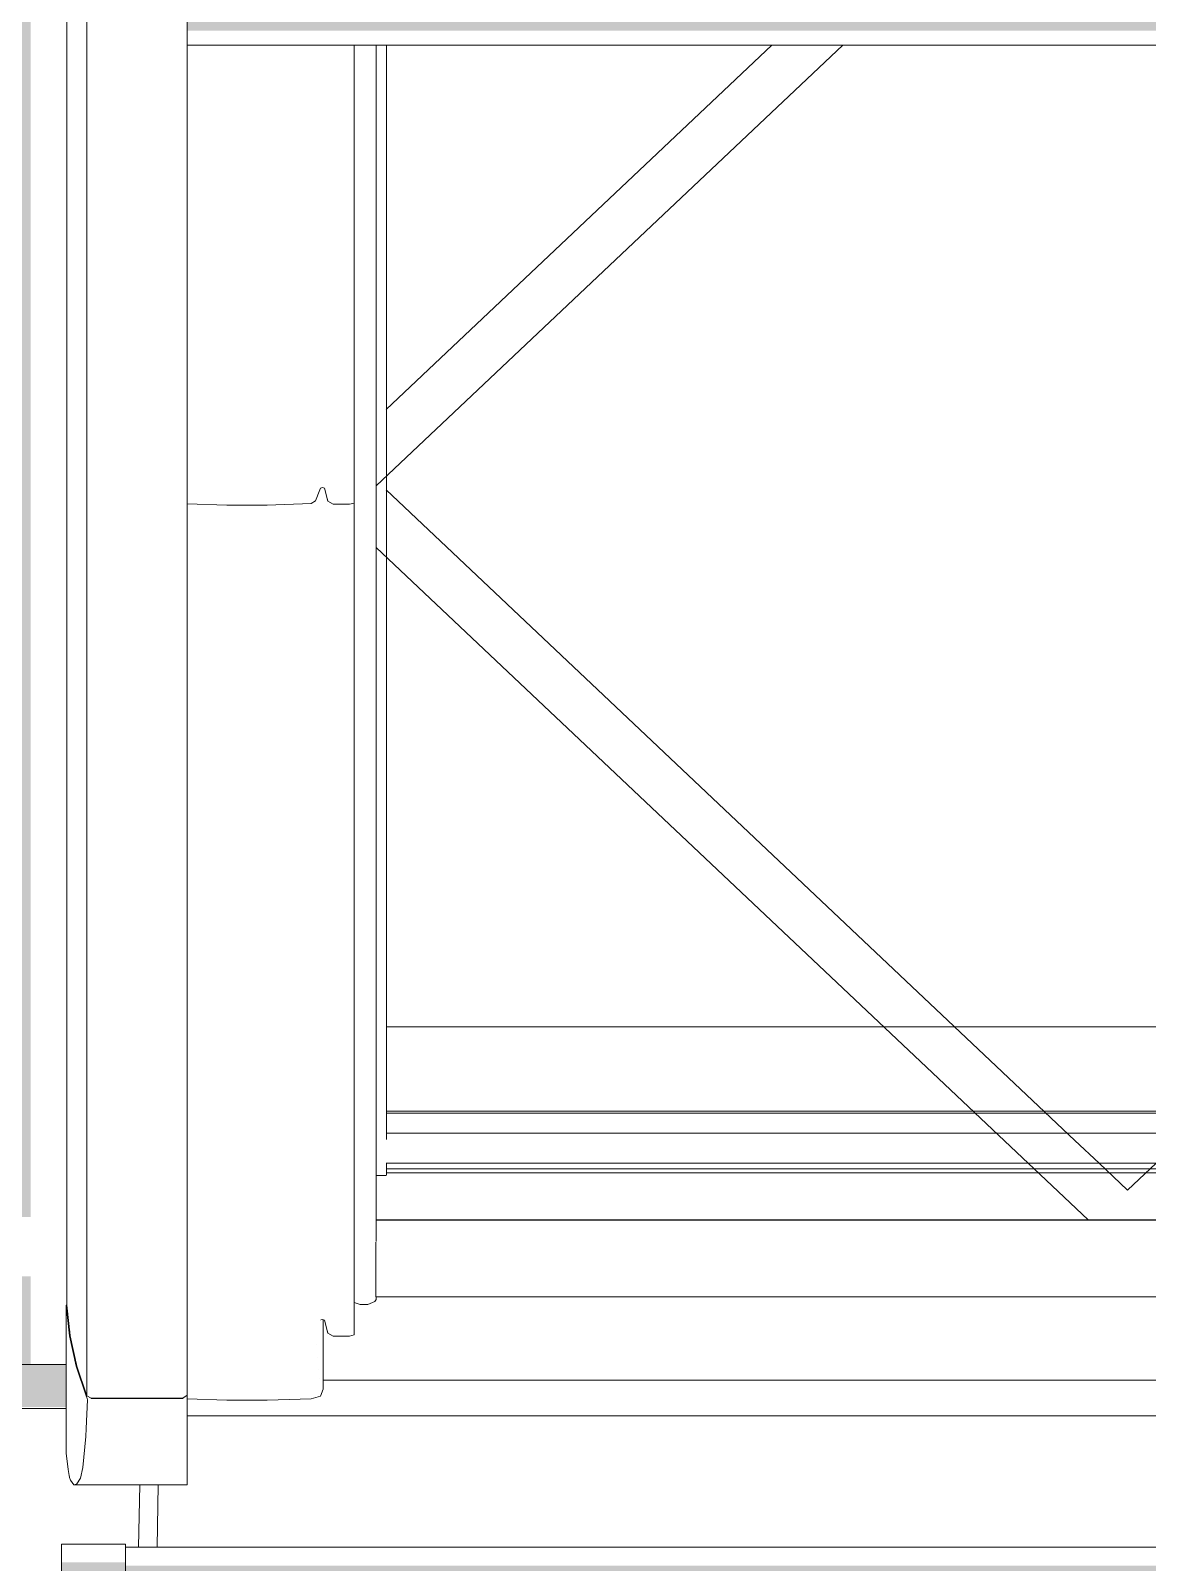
# Model space of a CAD drawing. Header units: metres. Extents: x -208 to 1512, y -277 to 123.
# Drawn here: x 827.184 to 827.632, y -12.049 to -11.434 of the extents above; entities that cross this region are included whole.
import ezdxf

# ---------------------------------------------------------------- set-up
doc = ezdxf.new("R2010")
doc.units = ezdxf.units.M
doc.header["$MEASUREMENT"] = 0
doc.linetypes.add('Wipeout_Contour', pattern=[1, 0, -1])
doc.layers.add('325 Dachfenster', color=7, linetype='Continuous')
doc.layers.add('918 Lageplan Beschriftung.x', color=7, linetype='Continuous')

# ---------------------------------------------------------------- blocks, each defined once
blk = doc.blocks.new('VELUX SlopeRoofBundle[46]_5', base_point=(825.25728, 0))
at = {"color": 254, "linetype": 'Wipeout_Contour', "lineweight": 0, "ltscale": 3309.341632}
blk.add_wipeout([(827.24693, -11.62407), (827.26283, -11.62459), (827.26283, -11.44018), (827.24693, -11.44018)], dxfattribs=at).dxf.layer = '325 Dachfenster'
at = {"color": 254, "linetype": 'Wipeout_Contour', "lineweight": 0, "ltscale": 3309.519333}
blk.add_wipeout([(827.30043, -11.44018), (827.29843, -11.44018), (827.29843, -11.62296), (827.30043, -11.6178)], dxfattribs=at).dxf.layer = '325 Dachfenster'
at = {"color": 254, "linetype": 'Wipeout_Contour', "lineweight": 0, "ltscale": 3309.557043}
blk.add_wipeout([(827.30543, -11.44018), (827.30543, -11.6243), (827.31203, -11.6243), (827.31203, -11.44018)], dxfattribs=at).dxf.layer = '325 Dachfenster'
at = {"color": 254, "linetype": 'Wipeout_Contour', "lineweight": 0, "ltscale": 3309.614545}
blk.add_wipeout([(827.31943, -11.44018), (827.31943, -11.94526), (827.32223, -11.94413), (827.32223, -11.44018)], dxfattribs=at).dxf.layer = '325 Dachfenster'
at = {"color": 254, "linetype": 'Wipeout_Contour', "lineweight": 0, "ltscale": 3309.051614}
blk.add_wipeout([(827.18413, -11.91012), (827.16963, -11.91012), (827.16963, -11.92815), (827.18413, -11.92815)], dxfattribs=at).dxf.layer = '325 Dachfenster'
at = {"color": 254, "linetype": 'Wipeout_Contour', "lineweight": 0, "ltscale": 2482.662773}
blk.add_wipeout([(827.30043, -11.98191), (827.30043, -11.98199), (827.30143, -11.97924)], dxfattribs=at).dxf.layer = '325 Dachfenster'
at = {"color": 254, "linetype": 'Wipeout_Contour', "lineweight": 0, "ltscale": 3309.055919}
blk.add_wipeout([(827.16983, -11.98698), (827.18413, -11.98698), (827.18413, -11.98641), (827.16983, -11.98641)], dxfattribs=at).dxf.layer = '325 Dachfenster'
at = {"color": 254, "linetype": 'Wipeout_Contour', "lineweight": 0, "ltscale": 3309.06389}
blk.add_wipeout([(827.18413, -12.04624), (827.17177, -12.04624), (827.17177, -12.06837), (827.18413, -12.06837)], dxfattribs=at).dxf.layer = '325 Dachfenster'
at = {"color": 254, "linetype": 'Wipeout_Contour', "lineweight": 0, "ltscale": 8270.232626}
blk.add_wipeout([(827.18413, -11.29204), (827.18413, -11.91012), (827.19863, -11.91012), (827.19863, -11.37525), (827.19843, -11.37337), (827.19843, -11.37336), (827.19783, -11.37021), (827.19653, -11.3563), (827.19653, -11.34033), (827.19651, -11.29204)], dxfattribs=at).dxf.layer = '325 Dachfenster'
at = {"color": 254, "linetype": 'Wipeout_Contour', "lineweight": 0, "ltscale": 3309.473414}
blk.add_wipeout([(827.27903, -11.62459), (827.29663, -11.62402), (827.29663, -11.44018), (827.27903, -11.44018)], dxfattribs=at).dxf.layer = '325 Dachfenster'
at = {"color": 254, "linetype": 'Wipeout_Contour', "lineweight": 0, "ltscale": 3309.539559}
blk.add_wipeout([(827.30543, -11.44018), (827.30333, -11.44018), (827.30333, -11.62303), (827.30543, -11.6243)], dxfattribs=at).dxf.layer = '325 Dachfenster'
at = {"color": 254, "linetype": 'Wipeout_Contour', "lineweight": 0, "ltscale": 3309.574003}
blk.add_wipeout([(827.31203, -11.6243), (827.31393, -11.62381), (827.31393, -11.44018), (827.31203, -11.44018)], dxfattribs=at).dxf.layer = '325 Dachfenster'
at = {"color": 254, "linetype": 'Wipeout_Contour', "lineweight": 0, "ltscale": 3309.052301}
blk.add_wipeout([(827.18413, -11.92815), (827.16963, -11.92815), (827.16963, -11.93395), (827.18413, -11.93395)], dxfattribs=at).dxf.layer = '325 Dachfenster'
at = {"color": 254, "linetype": 'Wipeout_Contour', "lineweight": 0, "ltscale": 12408.121159}
blk.add_wipeout([(827.14151, -12.0176), (827.14214, -12.04256), (827.14613, -12.04256), (827.14613, -12.04136), (827.17176, -12.04136), (827.17177, -12.04348), (827.17177, -12.04624), (827.18413, -12.04624), (827.18413, -11.98698), (827.16983, -11.98698), (827.16983, -12.00497), (827.16907, -12.01147), (827.16853, -12.01464), (827.16814, -12.01575), (827.16683, -12.0176)], dxfattribs=at).dxf.layer = '325 Dachfenster'
at = {"color": 254, "linetype": 'Wipeout_Contour', "lineweight": 0, "ltscale": 3309.405873}
blk.add_wipeout([(827.26283, -11.44018), (827.26283, -11.62459), (827.27903, -11.62459), (827.27903, -11.44018)], dxfattribs=at).dxf.layer = '325 Dachfenster'
at = {"color": 254, "linetype": 'Wipeout_Contour', "lineweight": 0, "ltscale": 3309.512148}
blk.add_wipeout([(827.29663, -11.62402), (827.29843, -11.62296), (827.29843, -11.44018), (827.29663, -11.44018)], dxfattribs=at).dxf.layer = '325 Dachfenster'
at = {"color": 254, "linetype": 'Wipeout_Contour', "lineweight": 0, "ltscale": 3309.591684}
blk.add_wipeout([(827.31393, -11.94451), (827.31633, -11.94533), (827.31633, -11.44018), (827.31393, -11.44018)], dxfattribs=at).dxf.layer = '325 Dachfenster'
at = {"color": 254, "linetype": 'Wipeout_Contour', "lineweight": 0, "ltscale": 4962.703562}
blk.add_wipeout([(827.18413, -11.93395), (827.18413, -11.9693), (827.19843, -11.9693), (827.19843, -11.94556), (827.19863, -11.94541), (827.19863, -11.93395)], dxfattribs=at).dxf.layer = '325 Dachfenster'
at = {"color": 254, "linetype": 'Wipeout_Contour', "lineweight": 0, "ltscale": 3309.113113}
blk.add_wipeout([(827.18413, -11.98641), (827.18413, -11.98698), (827.19843, -11.98698), (827.19843, -11.98641)], dxfattribs=at).dxf.layer = '325 Dachfenster'
at = {"color": 254, "linetype": 'Wipeout_Contour', "lineweight": 0, "ltscale": 3309.11335}
blk.add_wipeout([(827.18413, -12.04624), (827.18413, -12.06837), (827.1965, -12.06837), (827.1965, -12.04624)], dxfattribs=at).dxf.layer = '325 Dachfenster'
at = {"color": 254, "linetype": 'Wipeout_Contour', "lineweight": 0, "ltscale": 3309.52525}
blk.add_wipeout([(827.30043, -11.6178), (827.30123, -11.61759), (827.30123, -11.44018), (827.30043, -11.44018)], dxfattribs=at).dxf.layer = '325 Dachfenster'
at = {"color": 254, "linetype": 'Wipeout_Contour', "lineweight": 0, "ltscale": 3309.602794}
blk.add_wipeout([(827.31943, -11.44018), (827.31633, -11.44018), (827.31633, -11.94533), (827.31943, -11.94526)], dxfattribs=at).dxf.layer = '325 Dachfenster'
at = {"color": 254, "linetype": 'Wipeout_Contour', "lineweight": 0, "ltscale": 3309.110295}
blk.add_wipeout([(827.18413, -11.93395), (827.19863, -11.93395), (827.19863, -11.92815), (827.18413, -11.92815)], dxfattribs=at).dxf.layer = '325 Dachfenster'
at = {"color": 254, "linetype": 'Wipeout_Contour', "lineweight": 0, "ltscale": 12410.081262}
blk.add_wipeout([(827.18413, -11.98698), (827.18413, -12.04624), (827.1965, -12.04624), (827.1965, -12.04348), (827.1965, -12.04136), (827.22213, -12.04136), (827.22213, -12.04256), (827.22613, -12.04256), (827.22676, -12.0176), (827.20143, -12.0176), (827.20013, -12.01575), (827.19973, -12.01464), (827.1992, -12.01147), (827.19843, -12.00497), (827.19843, -11.98698)], dxfattribs=at).dxf.layer = '325 Dachfenster'
at = {"color": 254, "linetype": 'Wipeout_Contour', "lineweight": 0, "ltscale": 3309.528445}
blk.add_wipeout([(827.30123, -11.61759), (827.30203, -11.61787), (827.30203, -11.44018), (827.30123, -11.44018)], dxfattribs=at).dxf.layer = '325 Dachfenster'
at = {"color": 254, "linetype": 'Wipeout_Contour', "lineweight": 0, "ltscale": 6617.68407}
blk.add_wipeout([(827.32223, -11.44018), (827.32223, -11.94413), (827.32273, -11.94328), (827.32273, -11.94215), (827.32263, -11.94215), (827.32263, -11.92029), (827.32273, -11.92003), (827.32273, -11.44018)], dxfattribs=at).dxf.layer = '325 Dachfenster'
at = {"color": 254, "linetype": 'Wipeout_Contour', "lineweight": 0, "ltscale": 3309.588416}
blk.add_wipeout([(827.31203, -11.95799), (827.31393, -11.95749), (827.31393, -11.62381), (827.31203, -11.6243)], dxfattribs=at).dxf.layer = '325 Dachfenster'
at = {"color": 254, "linetype": 'Wipeout_Contour', "lineweight": 0, "ltscale": 3309.109608}
blk.add_wipeout([(827.19863, -11.91012), (827.18413, -11.91012), (827.18413, -11.92815), (827.19863, -11.92815)], dxfattribs=at).dxf.layer = '325 Dachfenster'
at = {"color": 254, "linetype": 'Wipeout_Contour', "lineweight": 0, "ltscale": 3308.853641}
blk.add_wipeout([(827.22613, -12.04256), (827.22726, -12.04256), (827.22738, -12.0176), (827.22676, -12.0176)], dxfattribs=at).dxf.layer = '325 Dachfenster'
at = {"color": 254, "linetype": 'Wipeout_Contour', "lineweight": 0, "ltscale": 6618.272009}
blk.add_wipeout([(827.1965, -12.04348), (827.1965, -12.13498), (827.19653, -12.20866), (827.19653, -12.1902), (827.19653, -12.07098), (827.19652, -12.05748), (827.19651, -12.04871), (827.1965, -12.04136)], dxfattribs=at).dxf.layer = '325 Dachfenster'
at = {"color": 254, "linetype": 'Wipeout_Contour', "lineweight": 0, "ltscale": 4136.052408}
blk.add_wipeout([(827.19863, -11.37525), (827.19863, -11.94556), (827.19993, -11.95781), (827.19993, -11.38652), (827.19973, -11.38562)], dxfattribs=at).dxf.layer = '325 Dachfenster'
at = {"color": 254, "linetype": 'Wipeout_Contour', "lineweight": 0, "ltscale": 3309.532335}
blk.add_wipeout([(827.30203, -11.61787), (827.30333, -11.62303), (827.30333, -11.44018), (827.30203, -11.44018)], dxfattribs=at).dxf.layer = '325 Dachfenster'
at = {"color": 254, "linetype": 'Wipeout_Contour', "lineweight": 0, "ltscale": 3310.83999}
blk.add_wipeout([(827.32273, -11.91139), (827.92553, -11.91139), (827.92553, -11.91132), (827.32273, -11.91132)], dxfattribs=at).dxf.layer = '325 Dachfenster'
at = {"color": 254, "linetype": 'Wipeout_Contour', "lineweight": 0, "ltscale": 3310.840748}
blk.add_wipeout([(827.32263, -11.922), (827.32263, -11.92702), (827.92563, -11.92702), (827.92563, -11.922)], dxfattribs=at).dxf.layer = '325 Dachfenster'
at = {"color": 254, "linetype": 'Wipeout_Contour', "lineweight": 0, "ltscale": 3309.9374}
blk.add_wipeout([(827.22738, -12.0176), (827.22726, -12.04256), (827.22733, -12.04256), (827.22788, -12.0176)], dxfattribs=at).dxf.layer = '325 Dachfenster'
at = {"color": 254, "linetype": 'Wipeout_Contour', "lineweight": 0, "ltscale": 3309.188256}
blk.add_wipeout([(827.1965, -12.04136), (827.19651, -12.04871), (827.22213, -12.04871), (827.22213, -12.04136)], dxfattribs=at).dxf.layer = '325 Dachfenster'
at = {"layer": '325 Dachfenster', "linetype": 'Continuous', "lineweight": 0, "flags": 128}
for points in [[(827.1965, -12.04136), (827.19651, -12.04871), (827.19652, -12.05748), (827.19653, -12.0678), (827.19653, -12.07098), (827.19748, -12.07961), (827.19783, -12.08318), (827.19975, -12.09276), (827.20043, -12.09654), (827.20342, -12.10691), (827.20453, -12.11157), (827.2053, -12.11348), (827.20738, -12.12034), (827.2087, -12.12692), (827.21244, -12.15704), (827.21452, -12.1849), (827.21495, -12.21028), (827.21367, -12.23277), (827.21078, -12.25214), (827.20628, -12.26813)], [(827.1965, -12.04348), (827.1965, -12.04136)], [(827.1965, -12.13498), (827.1965, -12.04348)]]:
    blk.add_lwpolyline(points, dxfattribs=at)
at = {"color": 254, "linetype": 'Wipeout_Contour', "lineweight": 0, "ltscale": 4135.984211}
blk.add_wipeout([(827.19993, -11.95781), (827.20263, -11.96998), (827.20263, -11.39838), (827.20243, -11.39779), (827.19993, -11.38652)], dxfattribs=at).dxf.layer = '325 Dachfenster'
at = {"color": 254, "linetype": 'Wipeout_Contour', "lineweight": 0, "ltscale": 3309.534259}
blk.add_wipeout([(827.29843, -11.62296), (827.29843, -11.95668), (827.30043, -11.95152), (827.30043, -11.6178)], dxfattribs=at).dxf.layer = '325 Dachfenster'
at = {"color": 254, "linetype": 'Wipeout_Contour', "lineweight": 0, "ltscale": 3310.840149}
blk.add_wipeout([(827.32273, -11.91683), (827.92553, -11.91683), (827.92553, -11.91139), (827.32273, -11.91139)], dxfattribs=at).dxf.layer = '325 Dachfenster'
at = {"color": 254, "linetype": 'Wipeout_Contour', "lineweight": 0, "ltscale": 3309.254411}
blk.add_wipeout([(827.22799, -12.0176), (827.22744, -12.04256), (827.23487, -12.04256), (827.23525, -12.0176)], dxfattribs=at).dxf.layer = '325 Dachfenster'
at = {"color": 254, "linetype": 'Wipeout_Contour', "lineweight": 0, "ltscale": 4135.978381}
blk.add_wipeout([(827.20643, -11.40974), (827.20263, -11.39838), (827.20263, -11.96998), (827.20663, -11.98193), (827.20663, -11.41026)], dxfattribs=at).dxf.layer = '325 Dachfenster'
at = {"color": 254, "linetype": 'Wipeout_Contour', "lineweight": 0, "ltscale": 3309.5473}
blk.add_wipeout([(827.30203, -11.95155), (827.30333, -11.95672), (827.30333, -11.62303), (827.30203, -11.61787)], dxfattribs=at).dxf.layer = '325 Dachfenster'
at = {"color": 254, "linetype": 'Wipeout_Contour', "lineweight": 0, "ltscale": 3309.526852}
blk.add_wipeout([(827.29663, -11.62402), (827.29663, -11.95774), (827.29843, -11.95668), (827.29843, -11.62296)], dxfattribs=at).dxf.layer = '325 Dachfenster'
at = {"color": 254, "linetype": 'Wipeout_Contour', "lineweight": 0, "ltscale": 2483.014529}
blk.add_wipeout([(827.60826, -11.91132), (827.32273, -11.64166), (827.32273, -11.91132)], dxfattribs=at).dxf.layer = '325 Dachfenster'
at = {"color": 254, "linetype": 'Wipeout_Contour', "lineweight": 0, "ltscale": 3310.840365}
blk.add_wipeout([(827.32273, -11.91754), (827.32273, -11.91818), (827.92553, -11.91818), (827.92553, -11.91754)], dxfattribs=at).dxf.layer = '325 Dachfenster'
at = {"color": 254, "linetype": 'Wipeout_Contour', "lineweight": 0, "ltscale": 6621.693103}
blk.add_wipeout([(827.23525, -12.0176), (827.23487, -12.04256), (828.01339, -12.04256), (828.01301, -12.0176), (828.00133, -12.0176), (828.00133, -11.98995), (827.24693, -11.98995), (827.24693, -12.0176)], dxfattribs=at).dxf.layer = '325 Dachfenster'
at = {"color": 254, "linetype": 'Wipeout_Contour', "lineweight": 0, "ltscale": 3309.266101}
blk.add_wipeout([(827.22788, -12.0176), (827.22733, -12.04256), (827.22744, -12.04256), (827.22799, -12.0176)], dxfattribs=at).dxf.layer = '325 Dachfenster'
at = {"color": 254, "linetype": 'Wipeout_Contour', "lineweight": 0, "ltscale": 4964.394607}
blk.add_wipeout([(827.20663, -11.41026), (827.20663, -11.98193), (827.20843, -11.98289), (827.20843, -11.411), (827.20697, -11.411), (827.20688, -11.41092)], dxfattribs=at).dxf.layer = '325 Dachfenster'
at = {"color": 254, "linetype": 'Wipeout_Contour', "lineweight": 0, "ltscale": 3309.488104}
blk.add_wipeout([(827.27903, -11.62459), (827.27903, -11.95831), (827.29663, -11.95774), (827.29663, -11.62402)], dxfattribs=at).dxf.layer = '325 Dachfenster'
at = {"color": 254, "linetype": 'Wipeout_Contour', "lineweight": 0, "ltscale": 3309.554295}
blk.add_wipeout([(827.30333, -11.95672), (827.30543, -11.95799), (827.30543, -11.6243), (827.30333, -11.62303)], dxfattribs=at).dxf.layer = '325 Dachfenster'
at = {"color": 254, "linetype": 'Wipeout_Contour', "lineweight": 0, "ltscale": 6621.67938}
blk.add_wipeout([(827.32263, -11.92029), (827.32263, -11.92115), (827.92563, -11.92115), (827.92563, -11.92029), (827.92553, -11.92003), (827.92553, -11.91924), (827.32273, -11.91924), (827.32273, -11.92003)], dxfattribs=at).dxf.layer = '325 Dachfenster'
at = {"color": 254, "linetype": 'Wipeout_Contour', "lineweight": 0, "ltscale": 4963.969223}
blk.add_wipeout([(827.19973, -11.95781), (827.19973, -12.01464), (827.20013, -12.01575), (827.20143, -12.0176), (827.20243, -12.01731), (827.20243, -11.96998)], dxfattribs=at).dxf.layer = '325 Dachfenster'
at = {"color": 254, "linetype": 'Wipeout_Contour', "lineweight": 0, "ltscale": 3310.847806}
blk.add_wipeout([(827.22213, -12.04256), (827.22213, -12.05005), (828.02613, -12.05005), (828.02613, -12.04256)], dxfattribs=at).dxf.layer = '325 Dachfenster'
at = {"layer": '325 Dachfenster', "linetype": 'Continuous', "lineweight": 0, "flags": 128}
for points in [[(827.1965, -12.04136), (827.22213, -12.04136)], [(827.22213, -12.04136), (827.22213, -12.04871), (827.22213, -12.05748), (827.22213, -12.0678), (827.22213, -12.07961), (827.22213, -12.09276), (827.22213, -12.10691), (827.22213, -12.11348), (827.22213, -12.12034), (827.22213, -12.12692), (827.22213, -12.15704), (827.22213, -12.1849), (827.22213, -12.21028), (827.22213, -12.23277), (827.22213, -12.25214), (827.22213, -12.26813)], [(827.22213, -12.04256), (828.02613, -12.04256)]]:
    blk.add_lwpolyline(points, dxfattribs=at)
at = {"color": 254, "linetype": 'Wipeout_Contour', "lineweight": 0, "ltscale": 3309.238916}
blk.add_wipeout([(827.20843, -11.411), (827.20843, -11.98289), (827.24523, -11.98289), (827.24523, -11.411)], dxfattribs=at).dxf.layer = '325 Dachfenster'
at = {"color": 254, "linetype": 'Wipeout_Contour', "lineweight": 0, "ltscale": 4965.078192}
blk.add_wipeout([(827.30043, -11.6178), (827.30043, -11.95152), (827.30053, -11.95149), (827.30053, -11.95146), (827.30123, -11.95127), (827.30123, -11.61759)], dxfattribs=at).dxf.layer = '325 Dachfenster'
at = {"color": 254, "linetype": 'Wipeout_Contour', "lineweight": 0, "ltscale": 3309.571768}
blk.add_wipeout([(827.30543, -11.6243), (827.30543, -11.95799), (827.31203, -11.95799), (827.31203, -11.6243)], dxfattribs=at).dxf.layer = '325 Dachfenster'
at = {"color": 254, "linetype": 'Wipeout_Contour', "lineweight": 0, "ltscale": 3310.840414}
blk.add_wipeout([(827.32273, -11.91818), (827.32273, -11.91924), (827.92553, -11.91924), (827.92553, -11.91818)], dxfattribs=at).dxf.layer = '325 Dachfenster'
at = {"layer": '325 Dachfenster', "linetype": 'Continuous', "lineweight": 0, "flags": 128}
blk.add_lwpolyline([(827.31393, -11.62381), (827.31203, -11.6243), (827.30543, -11.6243)], dxfattribs=at)
at = {"color": 254, "linetype": 'Wipeout_Contour', "lineweight": 0, "ltscale": 3309.315862}
blk.add_wipeout([(827.24693, -11.411), (827.24523, -11.411), (827.24523, -11.98289), (827.24693, -11.98163)], dxfattribs=at).dxf.layer = '325 Dachfenster'
at = {"color": 254, "linetype": 'Wipeout_Contour', "lineweight": 0, "ltscale": 3309.542923}
blk.add_wipeout([(827.30123, -11.95127), (827.30203, -11.95155), (827.30203, -11.61787), (827.30123, -11.61759)], dxfattribs=at).dxf.layer = '325 Dachfenster'
at = {"color": 254, "linetype": 'Wipeout_Contour', "lineweight": 0, "ltscale": 3310.840326}
blk.add_wipeout([(827.32273, -11.91683), (827.32273, -11.91754), (827.92553, -11.91754), (827.92553, -11.91683)], dxfattribs=at).dxf.layer = '325 Dachfenster'
at = {"color": 254, "linetype": 'Wipeout_Contour', "lineweight": 0, "ltscale": 3310.840579}
blk.add_wipeout([(827.32263, -11.92115), (827.32263, -11.922), (827.92563, -11.922), (827.92563, -11.92115)], dxfattribs=at).dxf.layer = '325 Dachfenster'
at = {"color": 254, "linetype": 'Wipeout_Contour', "lineweight": 0, "ltscale": 6618.214472}
blk.add_wipeout([(827.20243, -11.96998), (827.20243, -12.01731), (827.20273, -12.01725), (827.20414, -12.0149), (827.2051, -12.01069), (827.20631, -11.99817), (827.20643, -11.99497), (827.20643, -11.98193)], dxfattribs=at).dxf.layer = '325 Dachfenster'
at = {"layer": '325 Dachfenster', "linetype": 'Continuous', "lineweight": 0, "flags": 128}
for points in [[(827.30043, -11.6178), (827.29843, -11.62296)], [(827.30123, -11.61759), (827.30043, -11.6178)], [(827.30203, -11.61787), (827.30123, -11.61759)], [(827.30333, -11.62303), (827.30203, -11.61787)], [(827.29843, -11.62296), (827.29663, -11.62402)], [(827.30543, -11.6243), (827.30333, -11.62303)]]:
    blk.add_lwpolyline(points, dxfattribs=at)
at = {"color": 254, "linetype": 'Wipeout_Contour', "lineweight": 0, "ltscale": 3310.813241}
blk.add_wipeout([(827.24693, -11.43431), (827.24693, -11.44005), (828.00133, -11.44005), (828.00133, -11.43431)], dxfattribs=at).dxf.layer = '325 Dachfenster'
at = {"color": 254, "linetype": 'Wipeout_Contour', "lineweight": 0, "ltscale": 3309.356319}
blk.add_wipeout([(827.24693, -11.62407), (827.24693, -11.95779), (827.26283, -11.95831), (827.26283, -11.62459)], dxfattribs=at).dxf.layer = '325 Dachfenster'
at = {"color": 254, "linetype": 'Wipeout_Contour', "lineweight": 0, "ltscale": 4136.34712}
blk.add_wipeout([(827.19843, -12.00497), (827.1992, -12.01147), (827.19973, -12.01464), (827.19973, -11.95781), (827.19843, -11.94556)], dxfattribs=at).dxf.layer = '325 Dachfenster'
at = {"layer": '325 Dachfenster', "linetype": 'Continuous', "lineweight": 0, "flags": 128}
blk.add_lwpolyline([(827.19843, -11.98698), (827.18413, -11.98698), (827.16983, -11.98698)], dxfattribs=at)
at = {"color": 254, "linetype": 'Wipeout_Contour', "lineweight": 0, "ltscale": 3310.813403}
blk.add_wipeout([(827.24693, -11.44018), (828.00133, -11.44018), (828.00133, -11.44005), (827.24693, -11.44005)], dxfattribs=at).dxf.layer = '325 Dachfenster'
at = {"color": 254, "linetype": 'Wipeout_Contour', "lineweight": 0, "ltscale": 3309.42053}
blk.add_wipeout([(827.26283, -11.62459), (827.26283, -11.95831), (827.27903, -11.95831), (827.27903, -11.62459)], dxfattribs=at).dxf.layer = '325 Dachfenster'
at = {"color": 254, "linetype": 'Wipeout_Contour', "lineweight": 0, "ltscale": 4136.982259}
blk.add_wipeout([(827.20143, -12.0176), (827.24693, -12.0176), (827.24693, -12.01725), (827.20273, -12.01725), (827.20243, -12.01731)], dxfattribs=at).dxf.layer = '325 Dachfenster'
at = {"layer": '325 Dachfenster', "linetype": 'Continuous', "lineweight": 0, "flags": 128}
blk.add_lwpolyline([(827.29663, -11.62402), (827.27903, -11.62459), (827.26283, -11.62459), (827.24693, -11.62407)], dxfattribs=at)
at = {"color": 254, "linetype": 'Wipeout_Contour', "lineweight": 0, "ltscale": 6621.644814}
blk.add_wipeout([(827.32273, -11.64166), (827.60826, -11.91132), (827.64001, -11.91132), (827.92553, -11.64166), (827.92553, -11.61692), (827.73839, -11.44018), (827.50987, -11.44018), (827.32273, -11.61692)], dxfattribs=at).dxf.layer = '325 Dachfenster'
at = {"color": 254, "linetype": 'Wipeout_Contour', "lineweight": 0, "ltscale": 3309.366537}
blk.add_wipeout([(827.24693, -11.95779), (827.24693, -11.98311), (827.26283, -11.98362), (827.26283, -11.95831)], dxfattribs=at).dxf.layer = '325 Dachfenster'
at = {"color": 254, "linetype": 'Wipeout_Contour', "lineweight": 0, "ltscale": 3309.218568}
blk.add_wipeout([(827.20414, -12.0149), (827.20273, -12.01725), (827.24693, -12.01725), (827.24693, -12.0149)], dxfattribs=at).dxf.layer = '325 Dachfenster'
at = {"layer": '325 Dachfenster', "linetype": 'Continuous', "lineweight": 0, "flags": 128}
for points in [[(827.62413, -11.89944), (827.63559, -11.88862), (827.64532, -11.87943), (827.92157, -11.61854)], [(827.60826, -11.91132), (827.32273, -11.64166)], [(827.92143, -11.83396), (827.32683, -11.83396)], [(827.92143, -11.86769), (827.32683, -11.86769)], [(827.92143, -11.86847), (827.32683, -11.86847)], [(827.92143, -11.8766), (827.32683, -11.8766)], [(827.32273, -11.89357), (827.32663, -11.89357)], [(827.32663, -11.89357), (827.32683, -11.89336)], [(827.92157, -11.88862), (827.3267, -11.88862)], [(827.32683, -11.89336), (827.32683, -11.88862)], [(827.92143, -11.89081), (827.32683, -11.89081)], [(827.92143, -11.89251), (827.32683, -11.89251)], [(827.92553, -11.91132), (827.32273, -11.91132)], [(827.92553, -11.91139), (827.32273, -11.91139)]]:
    blk.add_lwpolyline(points, dxfattribs=at)
at = {"color": 254, "linetype": 'Wipeout_Contour', "lineweight": 0, "ltscale": 2482.888447}
blk.add_wipeout([(827.50987, -11.44018), (827.32273, -11.44018), (827.32273, -11.61692)], dxfattribs=at).dxf.layer = '325 Dachfenster'
at = {"color": 254, "linetype": 'Wipeout_Contour', "lineweight": 0, "ltscale": 3309.430769}
blk.add_wipeout([(827.26283, -11.98362), (827.27903, -11.98362), (827.27903, -11.95831), (827.26283, -11.95831)], dxfattribs=at).dxf.layer = '325 Dachfenster'
at = {"color": 254, "linetype": 'Wipeout_Contour', "lineweight": 0, "ltscale": 3309.230084}
blk.add_wipeout([(827.20414, -12.0149), (827.24693, -12.0149), (827.24693, -12.01069), (827.2051, -12.01069)], dxfattribs=at).dxf.layer = '325 Dachfenster'
at = {"layer": '325 Dachfenster', "linetype": 'Continuous', "lineweight": 0, "flags": 128}
for points in [[(828.00133, -11.44018), (827.24693, -11.44018)], [(827.32273, -11.92003), (827.32273, -11.44018)], [(827.50987, -11.44018), (827.32273, -11.61692)], [(827.48142, -11.44018), (827.3267, -11.5863)], [(827.32683, -11.87915), (827.32683, -11.44018)], [(827.62413, -11.89944), (827.61268, -11.88862), (827.60294, -11.87943), (827.3267, -11.61854)], [(827.20143, -12.0176), (827.24693, -12.0176)], [(827.22744, -12.04256), (827.22799, -12.0176)], [(827.23525, -12.0176), (827.23487, -12.04256)]]:
    blk.add_lwpolyline(points, dxfattribs=at)
at = {"color": 254, "linetype": 'Wipeout_Contour', "lineweight": 0, "ltscale": 3309.498319}
blk.add_wipeout([(827.27903, -11.95831), (827.27903, -11.98362), (827.29663, -11.98306), (827.29663, -11.95774)], dxfattribs=at).dxf.layer = '325 Dachfenster'
at = {"color": 254, "linetype": 'Wipeout_Contour', "lineweight": 0, "ltscale": 3309.225352}
blk.add_wipeout([(827.2051, -12.01069), (827.24693, -12.01069), (827.24693, -11.99817), (827.20631, -11.99817)], dxfattribs=at).dxf.layer = '325 Dachfenster'
at = {"color": 254, "linetype": 'Wipeout_Contour', "lineweight": 0, "ltscale": 3309.217592}
blk.add_wipeout([(827.30043, -11.95159), (827.29843, -11.95668), (827.30043, -11.98191), (827.30143, -11.97924)], dxfattribs=at).dxf.layer = '325 Dachfenster'
at = {"color": 254, "linetype": 'Wipeout_Contour', "lineweight": 0, "ltscale": 2482.660658}
blk.add_wipeout([(827.29663, -11.98306), (827.30043, -11.98199), (827.29663, -11.95774)], dxfattribs=at).dxf.layer = '325 Dachfenster'
at = {"color": 254, "linetype": 'Wipeout_Contour', "lineweight": 0, "ltscale": 2482.175192}
blk.add_wipeout([(827.29843, -11.95668), (827.29663, -11.95774), (827.30043, -11.98199)], dxfattribs=at).dxf.layer = '325 Dachfenster'
at = {"color": 254, "linetype": 'Wipeout_Contour', "lineweight": 0, "ltscale": 5792.14784}
blk.add_wipeout([(827.30043, -11.95159), (827.30143, -11.97924), (827.30143, -11.95134), (827.30123, -11.95127), (827.30053, -11.95146), (827.30053, -11.95149), (827.30046, -11.95151)], dxfattribs=at).dxf.layer = '325 Dachfenster'
at = {"color": 254, "linetype": 'Wipeout_Contour', "lineweight": 0, "ltscale": 3308.559567}
blk.add_wipeout([(827.29843, -11.95668), (827.30043, -11.95159), (827.30046, -11.95151), (827.30043, -11.95152)], dxfattribs=at).dxf.layer = '325 Dachfenster'
at = {"color": 254, "linetype": 'Wipeout_Contour', "lineweight": 0, "ltscale": 3310.843353}
blk.add_wipeout([(827.94683, -11.96365), (827.30143, -11.96365), (827.30143, -11.9756), (827.94683, -11.9756)], dxfattribs=at).dxf.layer = '325 Dachfenster'
at = {"color": 254, "linetype": 'Wipeout_Contour', "lineweight": 0, "ltscale": 13243.358575}
blk.add_wipeout([(827.30143, -11.95134), (827.30143, -11.96365), (827.94683, -11.96365), (827.94683, -11.95134), (827.94623, -11.95155), (827.94493, -11.95672), (827.94283, -11.95799), (827.93623, -11.95799), (827.93433, -11.95749), (827.93433, -11.94908), (827.31393, -11.94908), (827.31393, -11.95749), (827.31203, -11.95799), (827.30543, -11.95799), (827.30333, -11.95672), (827.30203, -11.95155)], dxfattribs=at).dxf.layer = '325 Dachfenster'
at = {"color": 254, "linetype": 'Wipeout_Contour', "lineweight": 0, "ltscale": 3310.843701}
blk.add_wipeout([(827.30143, -11.9756), (827.30143, -11.97567), (827.94683, -11.97567), (827.94683, -11.9756)], dxfattribs=at).dxf.layer = '325 Dachfenster'
at = {"layer": '325 Dachfenster', "linetype": 'Continuous', "lineweight": 0, "flags": 128}
for points in [[(827.30046, -11.95151), (827.30043, -11.95159)], [(827.30053, -11.95146), (827.30123, -11.95127)], [(827.30053, -11.95149), (827.30053, -11.95146)], [(827.30123, -11.95127), (827.30203, -11.95155)], [(827.30203, -11.95155), (827.30333, -11.95672)], [(827.30333, -11.95672), (827.30543, -11.95799)], [(827.30543, -11.95799), (827.31203, -11.95799), (827.31393, -11.95749)]]:
    blk.add_lwpolyline(points, dxfattribs=at)
at = {"color": 254, "linetype": 'Wipeout_Contour', "lineweight": 0, "ltscale": 11587.922254}
blk.add_wipeout([(827.31393, -11.94908), (827.93433, -11.94908), (827.93433, -11.94451), (827.93193, -11.94533), (827.92883, -11.94526), (827.92603, -11.94413), (827.92553, -11.94328), (827.92553, -11.94215), (827.32273, -11.94215), (827.32273, -11.94328), (827.32223, -11.94413), (827.31943, -11.94526), (827.31633, -11.94533), (827.31393, -11.94451)], dxfattribs=at).dxf.layer = '325 Dachfenster'
at = {"color": 254, "linetype": 'Wipeout_Contour', "lineweight": 0, "ltscale": 13243.370177}
blk.add_wipeout([(827.24693, -11.98311), (827.24693, -11.98995), (828.00133, -11.98995), (828.00133, -11.98311), (827.98543, -11.98362), (827.96923, -11.98362), (827.95163, -11.98306), (827.94783, -11.98199), (827.94683, -11.97924), (827.94683, -11.97567), (827.30143, -11.97567), (827.30143, -11.97924), (827.30043, -11.98199), (827.29663, -11.98306), (827.27903, -11.98362), (827.26283, -11.98362)], dxfattribs=at).dxf.layer = '325 Dachfenster'
at = {"layer": '325 Dachfenster', "linetype": 'Continuous', "lineweight": 0, "flags": 128}
for points in [[(827.31393, -11.95749), (827.31393, -11.62381), (827.31393, -11.44018)], [(827.31633, -11.94533), (827.31393, -11.94451)], [(827.31943, -11.94526), (827.31633, -11.94533)], [(827.30143, -11.95134), (827.30143, -11.97924)], [(827.30143, -11.97924), (827.30043, -11.98199)], [(827.94683, -11.97567), (827.30143, -11.97567)]]:
    blk.add_lwpolyline(points, dxfattribs=at)
at = {"color": 254, "linetype": 'Wipeout_Contour', "lineweight": 0, "ltscale": 3310.841447}
blk.add_wipeout([(827.32263, -11.94194), (827.92563, -11.94194), (827.92563, -11.93133), (827.32263, -11.93133)], dxfattribs=at).dxf.layer = '325 Dachfenster'
at = {"color": 254, "linetype": 'Wipeout_Contour', "lineweight": 0, "ltscale": 11585.294601}
blk.add_wipeout([(827.19843, -11.94556), (827.19973, -11.95781), (827.20243, -11.96998), (827.20643, -11.98193), (827.20685, -11.98303), (827.24693, -11.98303), (827.24693, -11.98163), (827.24523, -11.98289), (827.20843, -11.98289), (827.20663, -11.98193), (827.20263, -11.96998), (827.19993, -11.95781), (827.19863, -11.94556), (827.19863, -11.94541)], dxfattribs=at).dxf.layer = '325 Dachfenster'
at = {"layer": '325 Dachfenster', "linetype": 'Continuous', "lineweight": 0, "flags": 128}
for points in [[(827.19863, -11.94556), (827.19863, -11.37525)], [(827.19843, -11.94556), (827.19863, -11.94541)], [(827.19843, -12.00497), (827.19843, -11.94556)], [(827.19843, -11.9693), (827.18413, -11.9693), (827.16983, -11.9693)]]:
    blk.add_lwpolyline(points, dxfattribs=at)
at = {"color": 254, "linetype": 'Wipeout_Contour', "lineweight": 0, "ltscale": 3310.841017}
blk.add_wipeout([(827.32263, -11.92702), (827.32263, -11.93133), (827.92563, -11.93133), (827.92563, -11.92702)], dxfattribs=at).dxf.layer = '325 Dachfenster'
at = {"color": 254, "linetype": 'Wipeout_Contour', "lineweight": 0, "ltscale": 3310.841759}
blk.add_wipeout([(827.32263, -11.94194), (827.32263, -11.94215), (827.92563, -11.94215), (827.92563, -11.94194)], dxfattribs=at).dxf.layer = '325 Dachfenster'
at = {"color": 254, "linetype": 'Wipeout_Contour', "lineweight": 0, "ltscale": 4137.034267}
blk.add_wipeout([(827.20631, -11.99817), (827.24693, -11.99817), (827.24693, -11.98346), (827.20694, -11.98346), (827.20643, -11.99497)], dxfattribs=at).dxf.layer = '325 Dachfenster'
at = {"layer": '325 Dachfenster', "linetype": 'Continuous', "lineweight": 0, "flags": 128}
for points in [[(827.32263, -11.94194), (827.32263, -11.93133), (827.32263, -11.92702), (827.32263, -11.922), (827.32263, -11.92115), (827.32263, -11.92029)], [(827.32273, -11.94328), (827.32223, -11.94413)], [(827.32263, -11.94215), (827.32263, -11.94194)], [(827.92563, -11.94215), (827.32263, -11.94215)], [(827.32273, -11.94328), (827.32273, -11.94215)], [(827.32223, -11.94413), (827.31943, -11.94526)], [(827.24693, -11.98995), (828.00133, -11.98995)]]:
    blk.add_lwpolyline(points, dxfattribs=at)
at = {"color": 254, "linetype": 'Wipeout_Contour', "lineweight": 0, "ltscale": 3309.329556}
blk.add_wipeout([(827.20643, -11.99497), (827.20694, -11.98346), (827.20685, -11.98303), (827.20643, -11.98193)], dxfattribs=at).dxf.layer = '325 Dachfenster'
at = {"color": 254, "linetype": 'Wipeout_Contour', "lineweight": 0, "ltscale": 3309.253321}
blk.add_wipeout([(827.20685, -11.98303), (827.20694, -11.98346), (827.24693, -11.98346), (827.24693, -11.98303)], dxfattribs=at).dxf.layer = '325 Dachfenster'
at = {"layer": '325 Dachfenster', "linetype": 'Continuous', "lineweight": 0, "flags": 128}
for points in [[(827.20663, -11.98193), (827.20663, -11.41026)], [(827.24693, -11.98163), (827.24693, -11.411)], [(827.20685, -11.98303), (827.20643, -11.98193), (827.20243, -11.96998), (827.19973, -11.95781), (827.19843, -11.94556)], [(827.19863, -11.94556), (827.19993, -11.95781), (827.20263, -11.96998), (827.20663, -11.98193)], [(827.19843, -12.00497), (827.1992, -12.01147), (827.19973, -12.01464), (827.20013, -12.01575), (827.20143, -12.0176), (827.20243, -12.01731), (827.20273, -12.01725), (827.20414, -12.0149), (827.2051, -12.01069), (827.20631, -11.99817), (827.20643, -11.99497), (827.20694, -11.98346)], [(827.20663, -11.98193), (827.20843, -11.98289)], [(827.20685, -11.98303), (827.20694, -11.98346)], [(827.20843, -11.98289), (827.24523, -11.98289)], [(827.24523, -11.98289), (827.24693, -11.98163)], [(827.24693, -11.98163), (827.24693, -11.98303)], [(827.30043, -11.98199), (827.29663, -11.98306), (827.27903, -11.98362), (827.26283, -11.98362), (827.24693, -11.98311)], [(827.24693, -11.98303), (827.24693, -11.98346)], [(827.24693, -11.98346), (827.24693, -11.99817), (827.24693, -12.01069), (827.24693, -12.0149), (827.24693, -12.01725), (827.24693, -12.0176)]]:
    blk.add_lwpolyline(points, dxfattribs=at)
blk = doc.blocks.new('Dachfläche_77_5', base_point=(828.07413, -12.8025))
at = {"layer": '325 Dachfenster', "linetype": 'Continuous', "lineweight": 0}
blk.add_blockref('VELUX SlopeRoofBundle[46]_5', (825.25728, 0), dxfattribs=at)

msp = doc.modelspace()

# ---------------------------------------------------------------- hatches: boundary and pattern name
at = {"layer": '918 Lageplan Beschriftung.x', "linetype": 'Continuous', "lineweight": 0, "true_color": 0x3f0000}
msp.add_hatch(color=18, dxfattribs=at).paths.add_polyline_path([(825.31254, -15.07), (830.63228, -15.07), (830.63228, -15.97), (838.86228, -15.97), (838.86228, -15.07), (844.19207, -15.07), (844.24254, 0.07), (838.34728, 0.07), (838.34728, 0.8), (831.14728, 0.8), (831.14728, 0.07), (825.25702, 0.07)])

# ---------------------------------------------------------------- next in the draw order: block references
at = {"layer": '325 Dachfenster', "color": 7, "linetype": 'Continuous', "lineweight": 13, "true_color": 0xf4f4f4}
msp.add_blockref('Dachfläche_77_5', (828.07413, -12.8025), dxfattribs=at)

doc.saveas('drawing.dxf')
